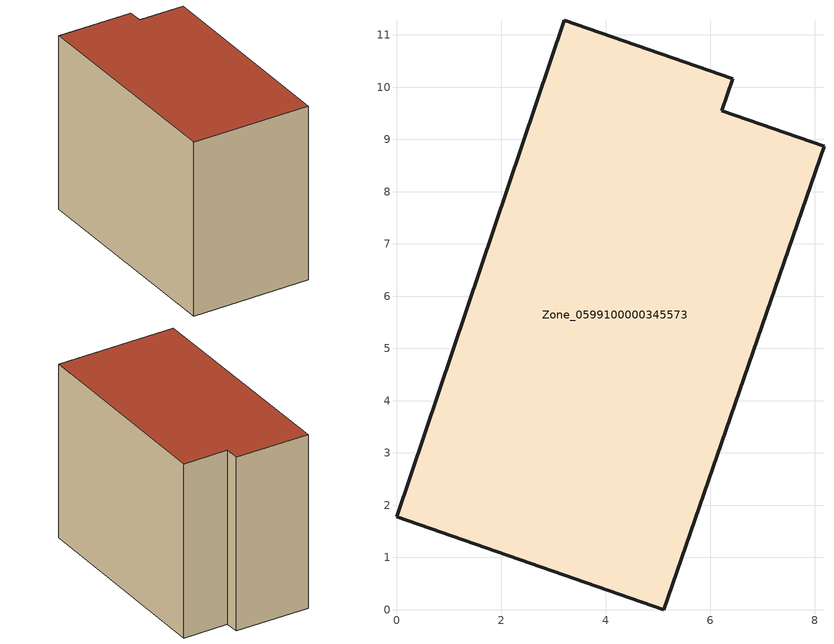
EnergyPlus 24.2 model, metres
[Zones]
Zone_0599100000345573
 floor ground (C_G): 0,1.78 3.21,11.28 6.43,10.16 6.22,9.55 8.18,8.87 5.11,0 z0
 wall outside (C_F): 3.21,11.28 0,1.78 5.11,0 8.18,8.87 6.22,9.55 6.43,10.16 3.21,11.28 z0:8.04
 roof outside (C_R): 0,1.78 5.11,0 8.18,8.87 6.22,9.55 6.43,10.16 3.21,11.28 z8.04
[BUILDING]
Pand.0599100000345573: North Axis=0; Terrain=City; Loads Convergence Tolerance Value=0.04; Temperature Convergence Tolerance Value=0.4; Solar Distribution=FullExterior; Maximum Number of Warmup Days=25; Minimum Number of Warmup Days=1
[Site:Location]
Rotterdam.The.Hague.AP_ZH_NLD Design_Conditions: Latitude=51.96; Longitude=4.45; Time Zone=1; Elevation=-4.5
[SITE:GROUNDTEMPERATURE:BUILDINGSURFACE]
18, 18, 18, 18, 18, 18, 18, 18, 18, 18, 18, 18
[MATERIAL] Thermal Absorptance=0.9; Solar Absorptance=0.7; Visible Absorptance=0.7
Name | Roughness | Thickness | Conductivity | Density | Specific Heat
G.TI.1992-2005 | MediumSmooth | 0.15 | 0.06 | 540 | 1210
F.TI.1992-2005 | Rough | 0.3 | 0.12 | 1920 | 840
R.TI.1992-2005 | MediumRough | 0.2 | 0.08 | 1500 | 1000
[CONSTRUCTION]
C_G: G.TI.1992-2005
C_F: F.TI.1992-2005
C_R: R.TI.1992-2005
[ZONE]
Zone_0599100000345573: Type=1; Multiplier=1; Ceiling Height=Autocalculate; Volume=Autocalculate; Floor Area=autocalculate; Part of Total Floor Area=Yes
[ZONEINFILTRATION:DESIGNFLOWRATE]
Infil_Zone_0599100000345573: Zone or ZoneList or Space or SpaceList=Zone_0599100000345573; Schedule=AlwaysOn; Design Flow Rate Calculation Method=Flow/Area; Flow Rate per Floor Area=0.0015; Constant Term Coefficient=1; Temperature Term Coefficient=0; Velocity Term Coefficient=0; Velocity Squared Term Coefficient=0
[HVACTEMPLATE:ZONE:IDEALLOADSAIRSYSTEM]
Zone_0599100000345573: Maximum Heating Supply Air Temperature=50; Minimum Cooling Supply Air Temperature=13; Maximum Heating Supply Air Humidity Ratio=0.0156; Minimum Cooling Supply Air Humidity Ratio=0.0077; Heating Limit=NoLimit; Cooling Limit=NoLimit; Dehumidification Control Type=ConstantSensibleHeatRatio; Cooling Sensible Heat Ratio=0.7; Dehumidification Setpoint=60; Humidification Control Type=None; Humidification Setpoint=30; Outdoor Air Method=None; Outdoor Air Flow Rate per Person=0.00944; Outdoor Air Flow Rate per Zone Floor Area=0; Outdoor Air Flow Rate per Zone=0; Demand Controlled Ventilation Type=None; Outdoor Air Economizer Type=NoEconomizer; Heat Recovery Type=None; Sensible Heat Recovery Effectiveness=0.7; Latent Heat Recovery Effectiveness=0.65
[ZONECONTROL:THERMOSTAT]
ThermostatControl_Zone_0599100000345573: Zone or ZoneList=Zone_0599100000345573; Control Type Schedule=DualSetpointControlType; Control 1=Thermostat_Zone_0599100000345573; Temperature Difference Between Cutout And Setpoint=0
[THERMOSTATSETPOINT:DUALSETPOINT]
Thermostat_Zone_0599100000345573: Heating Setpoint Temperature Schedule=HeatingSetpoint_Zone_0599100000345573; Cooling Setpoint Temperature Schedule=CoolingSetpoint_Zone_0599100000345573
[SCHEDULE:COMPACT]
HeatingSetpoint_Zone_0599100000345573: Through: 12/31, For: AllDays, Until: 24:00, 21
CoolingSetpoint_Zone_0599100000345573: Through: 12/31, For: AllDays, Until: 24:00, 24
DualSetpointControlType: Through: 12/31, For: AllDays, Until: 24:00, 4
AlwaysOn: Through: 12/31, For: AllDays, Until: 24:00, 1
